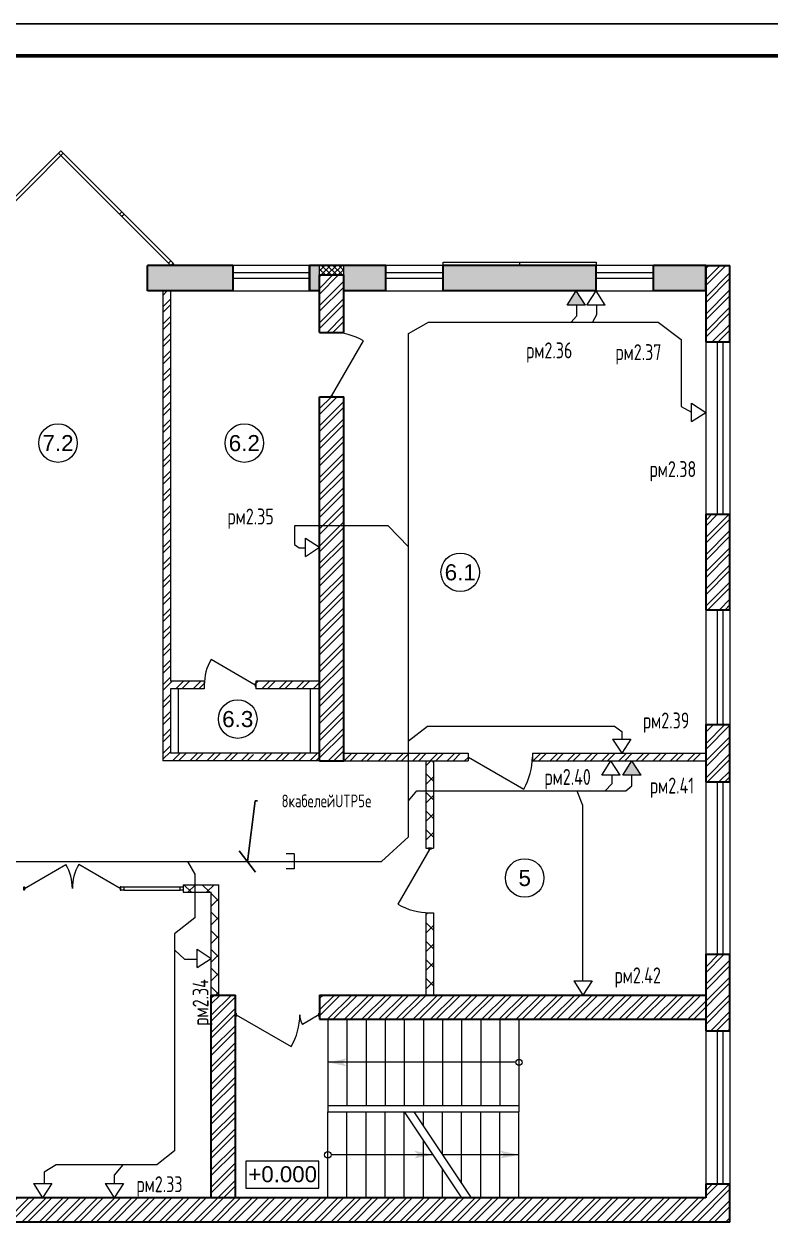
# Model space of a CAD drawing. Header units: millimetres. Extents: x 19315 to 19945, y -12070 to -11773.
# Drawn here: x 19600.6 to 19717.7, y -11961.3 to -11773.5 of the extents above; entities that cross this region are included whole.
import ezdxf
from ezdxf import colors
from ezdxf.entities.mleader import LeaderData, LeaderLine
from ezdxf.enums import TextEntityAlignment as Align
from ezdxf.math import Vec2, Vec3

# ---------------------------------------------------------------- set-up
doc = ezdxf.new("R2010")
doc.units = ezdxf.units.MM
doc.layers.add('0_FORMAT', color=7, linetype='Continuous')
for name, color, linetype, lineweight in [('OKNА', 153, 'Continuous', 0), ('Двери', 12, 'Continuous', 15), ('Лестн', 7, 'Continuous', 0), ('Наружные стены кирпич', 22, 'Continuous', 60), ('Отметки', 7, 'Continuous', 0), ('Перегородки', 249, 'Continuous', 18), ('Размеры', 255, 'Continuous', 9), ('Стеклянные перегородки', 153, 'Continuous', 0), ('Штих планы', 7, 'Continuous', 0), ('штрих кирпич', 30, 'Continuous', 0), ('Экспликация', 255, 'Continuous', 15)]:
    doc.layers.add(name, color=color, linetype=linetype, lineweight=lineweight)
doc.layers.add('Наружные стены', color=7, linetype='Continuous', lineweight=30, true_color=0x000000)
doc.layers.add('утепл', color=7, linetype='Continuous', lineweight=0, true_color=0xab9638)
doc.styles.add('1- arial', font='arial.ttf')
doc.styles.add('Arial-прямой', font='arial.ttf')
doc.styles.add('Romans_0.7', font='romans.shx', dxfattribs={"width": 0.7, "height": 300})
doc.styles.get("Standard").update_dxf_attribs({"font": 'txt.shx', "width": 0.7, "height": 2.5})

# ---------------------------------------------------------------- blocks, each defined once
blk = doc.blocks.new('*U9')
at = {"layer": '0_FORMAT'}
blk.add_line((0, 297), (630, 297), dxfattribs=at)
at = {"layer": '0_FORMAT', "lineweight": 60}
blk.add_line((20, 292), (625, 292), dxfattribs=at)
at = {"layer": '0_FORMAT', "style": 'Romans_0.7', "width": 0.7}
for tag, p in [('ДОЛЖНОСТЬ_1', (441.5, 32.5)), ('ФАМИЛИЯ_1', (460.5, 32.5)), ('ДОЛЖНОСТЬ_2', (441.5, 27.5)), ('ФАМИЛИЯ_2', (460.5, 27.5)), ('ДОЛЖНОСТЬ_3', (441.5, 22.5)), ('ФАМИЛИЯ_3', (460.5, 22.5)), ('ДОЛЖНОСТЬ_4', (441.5, 17.5)), ('ФАМИЛИЯ_4', (460.5, 17.5)), ('ДОЛЖНОСТЬ_5', (441.5, 12.5)), ('ФАМИЛИЯ_5', (460.5, 12.5)), ('ДОЛЖНОСТЬ_6', (441.5, 7.5)), ('ФАМИЛИЯ_6', (460.5, 7.5))]:
    blk.add_attdef(tag, text='', height=3, dxfattribs=at).set_placement(p, align=Align.MIDDLE_LEFT)
for tag, p in [('СТАДИЯ', (582.5, 25)), ('ЛИСТ', (597.5, 25)), ('ЛИСТОВ', (615, 25))]:
    blk.add_attdef(tag, text='', height=3, dxfattribs=at).set_placement(p, align=Align.MIDDLE_CENTER)
blk = doc.blocks.new('Экспл_Помещений')
at = {"layer": 'Экспликация'}
blk.add_circle((0, 0), 3, dxfattribs=at)
at = {"layer": 'Экспликация', "color": 0, "style": '1- arial', "flags": 12}
blk.add_attdef('№_ПОМЕЩЕНИЯ', text='', height=2.5, dxfattribs=at).set_placement((0, 0), align=Align.MIDDLE_CENTER)
blk = doc.blocks.new('A$C75693DE6')
at = {"color": 3, "lineweight": 13, "ltscale": 0.1}
for p, q in [((-1.44, 2.23), (0, 0)), ((-1.44, 2.23), (1.44, 2.23)), ((1.44, 2.23), (0, 0))]:
    blk.add_line(p, q, dxfattribs=at)
blk = doc.blocks.new('_Oblique')
at = {"color": 0, "linetype": 'ByBlock', "lineweight": -2}
blk.add_line((-0.5, -0.5), (0.5, 0.5), dxfattribs=at)

msp = doc.modelspace()

# ---------------------------------------------------------------- hatches: boundary and pattern name
at = {"lineweight": 13, "ltscale": 0.1}
h = msp.add_hatch(color=4, dxfattribs=at)
h.dxf.hatch_style = 1
h.set_gradient(color1=(255, 0, 0), color2=(255, 0, 0), tint=1)
h.paths.add_polyline_path([(19688.77, -11817.56), (19687.32, -11815.33), (19685.88, -11817.56)])
h = msp.add_hatch(color=4, dxfattribs=at)
h.dxf.hatch_style = 1
h.set_gradient(color1=(255, 0, 0), color2=(255, 0, 0), tint=1)
h.paths.add_polyline_path([(19697.5, -11891.26), (19696.06, -11889.03), (19694.62, -11891.26)])
at = {"layer": 'утепл'}
h = msp.add_hatch(dxfattribs=at)
h.set_pattern_fill('ANSI37', scale=0.2, style=0)
h.set_pattern_definition([(45, (21126.2035, -13160.87845), (-0.4490128, 0.4490128), []), (135, (21126.2035, -13160.87845), (-0.4490128, -0.4490128), [])])
h.paths.add_polyline_path([(19591.48, -11959.83), (19588.93, -11959.83), (19588.93, -11961.33), (19591.48, -11961.33)])
h.paths.add_polyline_path([(19588.93, -11959.83), (19586.38, -11959.83), (19586.38, -11961.33), (19588.93, -11961.33)])
h.paths.add_polyline_path([(19468.93, -11811.33), (19466.38, -11811.33), (19466.38, -11812.83), (19468.93, -11812.83)])
h.paths.add_polyline_path([(19471.48, -11811.33), (19468.93, -11811.33), (19468.93, -11812.83), (19471.48, -11812.83)])
h.paths.add_polyline_path([(19531.48, -11811.33), (19528.93, -11811.33), (19528.93, -11812.83), (19531.48, -11812.83)])
h.paths.add_polyline_path([(19528.93, -11811.33), (19526.38, -11811.33), (19526.38, -11812.83), (19528.93, -11812.83)])
h.paths.add_polyline_path([(19590.83, -11811.33), (19588.93, -11811.33), (19588.93, -11812.83), (19590.83, -11812.83)])
h.paths.add_polyline_path([(19588.93, -11811.33), (19587.03, -11811.33), (19587.03, -11812.83), (19588.93, -11812.83)])
h.paths.add_polyline_path([(19650.83, -11811.33), (19648.93, -11811.33), (19648.93, -11812.83), (19650.83, -11812.83)])
h.paths.add_polyline_path([(19648.93, -11811.33), (19647.03, -11811.33), (19647.03, -11812.83), (19648.93, -11812.83)])
at = {"layer": 'Штих планы'}
h = msp.add_hatch(dxfattribs=at)
h.set_pattern_fill('ANSI36', color=256, scale=0.5, style=0)
h.set_pattern_definition([(45, (19624.4339, -11813.8448), (0.841899, 3.086963), [3.96875, -0.79375, 0, -0.79375])])
h.paths.add_polyline_path([(19633.43, -11811.33), (19620.03, -11811.33), (19620.03, -11813.83), (19633.43, -11813.83)])
h.paths.add_polyline_path([(19633.43, -11813.83), (19620.03, -11813.83), (19620.03, -11815.33), (19633.43, -11815.33)])
h.paths.add_polyline_path([(19537.43, -11811.33), (19531.48, -11811.33), (19531.48, -11812.83), (19531.48, -11813.83), (19537.43, -11813.83)])
h.paths.add_polyline_path([(19537.43, -11813.83), (19531.48, -11813.83), (19531.48, -11815.33), (19537.43, -11815.33)])
h.paths.add_polyline_path([(19526.38, -11813.83), (19519.43, -11813.83), (19519.43, -11815.33), (19526.38, -11815.33)])
h.paths.add_polyline_path([(19526.38, -11812.83), (19526.38, -11811.33), (19519.43, -11811.33), (19519.43, -11813.83), (19526.38, -11813.83)])
h.paths.add_polyline_path([(19477.43, -11813.83), (19471.48, -11813.83), (19471.48, -11815.33), (19477.43, -11815.33)])
h.paths.add_polyline_path([(19477.43, -11811.33), (19471.48, -11811.33), (19471.48, -11812.83), (19471.48, -11813.83), (19477.43, -11813.83)])
h.paths.add_polyline_path([(19466.38, -11811.33), (19459.43, -11811.33), (19459.43, -11813.83), (19466.38, -11813.83), (19466.38, -11812.83)])
h.paths.add_polyline_path([(19466.38, -11813.83), (19459.43, -11813.83), (19459.43, -11815.33), (19466.38, -11815.33)])
h.paths.add_polyline_path([(19690.43, -11811.33), (19666.43, -11811.33), (19666.43, -11813.83), (19690.43, -11813.83)])
h.paths.add_polyline_path([(19690.43, -11813.83), (19666.43, -11813.83), (19666.43, -11815.33), (19690.43, -11815.33)])
h.paths.add_polyline_path([(19707.63, -11811.33), (19699.43, -11811.33), (19699.43, -11813.83), (19707.63, -11813.83)])
h.paths.add_polyline_path([(19707.63, -11813.83), (19699.43, -11813.83), (19699.43, -11815.33), (19707.63, -11815.33)])
h.paths.add_polyline_path([(19417.43, -11811.33), (19410.23, -11811.33), (19410.23, -11813.83), (19417.43, -11813.83)])
h.paths.add_polyline_path([(19417.43, -11813.83), (19410.23, -11813.83), (19410.23, -11815.33), (19417.43, -11815.33)])
h.paths.add_polyline_path([(19553.93, -11811.33), (19546.43, -11811.33), (19546.43, -11813.83), (19553.93, -11813.83)])
h.paths.add_polyline_path([(19553.93, -11813.83), (19546.43, -11813.83), (19546.43, -11815.33), (19553.93, -11815.33)])
h.paths.add_polyline_path([(19570.43, -11813.83), (19562.93, -11813.83), (19562.93, -11815.33), (19570.43, -11815.33)])
h.paths.add_polyline_path([(19570.43, -11811.33), (19562.93, -11811.33), (19562.93, -11813.83), (19570.43, -11813.83)])
h.paths.add_polyline_path([(19587.03, -11811.33), (19579.43, -11811.33), (19579.43, -11813.83), (19587.03, -11813.83), (19587.03, -11812.83)])
h.paths.add_polyline_path([(19587.03, -11813.83), (19579.43, -11813.83), (19579.43, -11815.33), (19587.03, -11815.33)])
h.paths.add_polyline_path([(19592.83, -11813.83), (19590.83, -11813.83), (19590.83, -11815.33), (19592.83, -11815.33)])
h.paths.add_polyline_path([(19592.83, -11811.33), (19590.83, -11811.33), (19590.83, -11812.83), (19590.83, -11813.83), (19592.83, -11813.83)])
h.paths.add_polyline_path([(19647.03, -11813.83), (19645.43, -11813.83), (19645.43, -11815.33), (19647.03, -11815.33)])
h.paths.add_polyline_path([(19647.03, -11811.33), (19645.43, -11811.33), (19645.43, -11813.83), (19647.03, -11813.83), (19647.03, -11812.83)])
h.paths.add_polyline_path([(19657.43, -11811.33), (19650.83, -11811.33), (19650.83, -11812.83), (19650.83, -11813.83), (19657.43, -11813.83)])
h.paths.add_polyline_path([(19657.43, -11813.83), (19650.83, -11813.83), (19650.83, -11815.33), (19657.43, -11815.33)])
h = msp.add_hatch(dxfattribs=at)
h.set_pattern_fill('ANSI37', color=256, scale=0.65, style=0)
h.set_pattern_definition([(45, (19469.0377, -11839.3211), (-1.459292, 1.459292), []), (135, (19469.0377, -11839.3211), (-1.459292, -1.459292), [])])
h.paths.add_polyline_path([(19469.53, -11821.83), (19468.93, -11821.83), (19468.93, -11864.98), (19469.53, -11864.98)])
h.paths.add_polyline_path([(19468.93, -11821.83), (19468.33, -11821.83), (19468.33, -11864.98), (19468.93, -11864.98)])
h.paths.add_polyline_path([(19529.53, -11821.83), (19528.93, -11821.83), (19528.93, -11864.98), (19529.53, -11864.98)])
h.paths.add_polyline_path([(19528.93, -11821.83), (19528.33, -11821.83), (19528.33, -11864.98), (19528.93, -11864.98)])
h.paths.add_polyline_path([(19549.93, -11887.83), (19529.53, -11887.83), (19529.53, -11872.68), (19528.93, -11872.68), (19528.93, -11889.03), (19549.93, -11889.03)])
h.paths.add_polyline_path([(19528.93, -11872.68), (19528.33, -11872.68), (19528.33, -11887.83), (19500.03, -11887.83), (19500.03, -11889.03), (19528.93, -11889.03)])
h.paths.add_polyline_path([(19489.93, -11887.83), (19469.53, -11887.83), (19469.53, -11872.68), (19468.93, -11872.68), (19468.93, -11889.03), (19489.93, -11889.03)])
h.paths.add_polyline_path([(19468.93, -11872.68), (19468.33, -11872.68), (19468.33, -11887.83), (19464.53, -11887.83), (19464.53, -11889.03), (19468.93, -11889.03)])
h.paths.add_polyline_path([(19448.93, -11912.83), (19447.73, -11912.83), (19447.73, -11925.73), (19448.93, -11925.73)])
h.paths.add_polyline_path([(19448.93, -11889.03), (19454.43, -11889.03), (19454.43, -11887.83), (19410.23, -11887.83), (19410.23, -11889.03), (19447.73, -11889.03), (19447.73, -11902.73), (19448.93, -11902.73)])
h.paths.add_polyline_path([(19587.03, -11887.83), (19560.03, -11887.83), (19560.03, -11889.03), (19560.65, -11889.03), (19587.03, -11889.03)])
h.paths.add_polyline_path([(19581.53, -11908.43), (19558.33, -11908.43), (19558.33, -11920.63), (19559.53, -11920.63), (19559.53, -11909.63), (19581.53, -11909.63)])
h.paths.add_polyline_path([(19631.23, -11908.43), (19625.63, -11908.43), (19625.63, -11909.63), (19630.03, -11909.63), (19630.03, -11925.73), (19631.23, -11925.73)])
h.paths.add_polyline_path([(19664.93, -11889.03), (19663.73, -11889.03), (19663.73, -11902.73), (19664.93, -11902.73)])
h.paths.add_polyline_path([(19664.93, -11912.83), (19663.73, -11912.83), (19663.73, -11925.73), (19664.93, -11925.73)])
at = {"layer": 'штрих кирпич'}
h = msp.add_hatch(dxfattribs=at)
h.set_pattern_fill('ANSI32', color=256, scale=0.2, style=0)
h.set_pattern_definition([(45, (10410.9705, -8989.6035), (-1.3470384, 1.3470384), []), (45, (10411.8685, -8989.6035), (-1.3470384, 1.3470384), [])])
h.paths.add_polyline_path([(19711.43, -11883.33), (19708.93, -11883.33), (19708.93, -11892.33), (19711.43, -11892.33)])
h.paths.add_polyline_path([(19708.93, -11883.33), (19707.63, -11883.33), (19707.63, -11892.33), (19708.93, -11892.33)])
h.paths.add_polyline_path([(19711.43, -11850.33), (19708.93, -11850.33), (19708.93, -11865.33), (19711.43, -11865.33)])
h.paths.add_polyline_path([(19708.93, -11850.33), (19707.63, -11850.33), (19707.63, -11865.33), (19708.93, -11865.33)])
h.paths.add_polyline_path([(19708.93, -11813.83), (19707.63, -11813.83), (19707.63, -11823.33), (19708.93, -11823.33)])
h.paths.add_polyline_path([(19711.43, -11813.83), (19708.93, -11813.83), (19708.93, -11823.33), (19711.43, -11823.33)])
h.paths.add_polyline_path([(19711.43, -11811.33), (19708.93, -11811.33), (19708.93, -11813.83), (19711.43, -11813.83)])
h.paths.add_polyline_path([(19708.93, -11811.33), (19707.63, -11811.33), (19707.63, -11813.83), (19708.93, -11813.83)])
h.paths.add_polyline_path([(19708.93, -11928.83), (19707.63, -11928.83), (19707.63, -11931.33), (19708.93, -11931.33)])
h.paths.add_polyline_path([(19711.43, -11928.83), (19708.93, -11928.83), (19708.93, -11931.33), (19711.43, -11931.33)])
h.paths.add_polyline_path([(19711.43, -11919.33), (19708.93, -11919.33), (19708.93, -11928.83), (19711.43, -11928.83)])
h.paths.add_polyline_path([(19708.93, -11919.33), (19707.63, -11919.33), (19707.63, -11928.83), (19708.93, -11928.83)])
h.paths.add_polyline_path([(19408.93, -11850.33), (19406.43, -11850.33), (19406.43, -11865.33), (19408.93, -11865.33)])
h.paths.add_polyline_path([(19410.23, -11919.33), (19408.93, -11919.33), (19408.93, -11928.83), (19410.23, -11928.83)])
h.paths.add_polyline_path([(19408.93, -11919.33), (19406.43, -11919.33), (19406.43, -11928.83), (19408.93, -11928.83)])
h.paths.add_polyline_path([(19410.23, -11883.33), (19408.93, -11883.33), (19408.93, -11901.33), (19410.23, -11901.33)])
h.paths.add_polyline_path([(19408.93, -11883.33), (19406.43, -11883.33), (19406.43, -11901.33), (19408.93, -11901.33)])
h.paths.add_polyline_path([(19410.23, -11850.33), (19408.93, -11850.33), (19408.93, -11865.33), (19410.23, -11865.33)])
h.paths.add_polyline_path([(19588.93, -11950.83), (19586.38, -11950.83), (19586.38, -11958.83), (19588.93, -11958.83)])
h.paths.add_polyline_path([(19591.48, -11950.83), (19588.93, -11950.83), (19588.93, -11958.83), (19591.48, -11958.83)])
h.paths.add_polyline_path([(19591.48, -11958.83), (19588.93, -11958.83), (19588.93, -11959.83), (19591.48, -11959.83)])
h.paths.add_polyline_path([(19588.93, -11958.83), (19586.38, -11958.83), (19586.38, -11959.83), (19588.93, -11959.83)])
h.paths.add_polyline_path([(19586.38, -11958.83), (19528.93, -11958.83), (19528.93, -11961.33), (19586.38, -11961.33), (19586.38, -11959.83)])
h.paths.add_polyline_path([(19586.38, -11957.53), (19528.93, -11957.53), (19528.93, -11958.83), (19586.38, -11958.83)])
h.paths.add_polyline_path([(19631.93, -11958.83), (19591.48, -11958.83), (19591.48, -11959.83), (19591.48, -11961.33), (19631.93, -11961.33)])
h.paths.add_polyline_path([(19631.93, -11957.53), (19591.48, -11957.53), (19591.48, -11958.83), (19631.93, -11958.83)])
h.paths.add_polyline_path([(19528.93, -11812.83), (19526.38, -11812.83), (19526.38, -11813.83), (19528.93, -11813.83)])
h.paths.add_polyline_path([(19531.48, -11812.83), (19528.93, -11812.83), (19528.93, -11813.83), (19531.48, -11813.83)])
h.paths.add_polyline_path([(19531.48, -11813.83), (19528.93, -11813.83), (19528.93, -11821.83), (19531.48, -11821.83)])
h.paths.add_polyline_path([(19528.93, -11813.83), (19526.38, -11813.83), (19526.38, -11821.83), (19528.93, -11821.83)])
h.paths.add_polyline_path([(19468.93, -11812.83), (19466.38, -11812.83), (19466.38, -11813.83), (19468.93, -11813.83)])
h.paths.add_polyline_path([(19471.48, -11812.83), (19468.93, -11812.83), (19468.93, -11813.83), (19471.48, -11813.83)])
h.paths.add_polyline_path([(19471.48, -11813.83), (19468.93, -11813.83), (19468.93, -11821.83), (19471.48, -11821.83)])
h.paths.add_polyline_path([(19468.93, -11813.83), (19466.38, -11813.83), (19466.38, -11821.83), (19468.93, -11821.83)])
h.paths.add_polyline_path([(19471.48, -11864.98), (19468.93, -11864.98), (19468.93, -11868.83), (19471.48, -11868.83)])
h.paths.add_polyline_path([(19468.93, -11864.98), (19466.38, -11864.98), (19466.38, -11868.83), (19468.93, -11868.83)])
h.paths.add_polyline_path([(19468.93, -11868.83), (19466.38, -11868.83), (19466.38, -11872.68), (19468.93, -11872.68)])
h.paths.add_polyline_path([(19471.48, -11868.83), (19468.93, -11868.83), (19468.93, -11872.68), (19471.48, -11872.68)])
h.paths.add_polyline_path([(19528.93, -11864.98), (19526.38, -11864.98), (19526.38, -11868.83), (19528.93, -11868.83)])
h.paths.add_polyline_path([(19531.48, -11864.98), (19528.93, -11864.98), (19528.93, -11868.83), (19531.48, -11868.83)])
h.paths.add_polyline_path([(19531.48, -11868.83), (19528.93, -11868.83), (19528.93, -11872.68), (19531.48, -11872.68)])
h.paths.add_polyline_path([(19528.93, -11868.83), (19526.38, -11868.83), (19526.38, -11872.68), (19528.93, -11872.68)])
h.paths.add_polyline_path([(19408.93, -11928.83), (19406.43, -11928.83), (19406.43, -11931.33), (19408.93, -11931.33)])
h.paths.add_polyline_path([(19410.23, -11928.83), (19408.93, -11928.83), (19408.93, -11931.33), (19410.23, -11931.33)])
h.paths.add_polyline_path([(19408.93, -11955.33), (19406.43, -11955.33), (19406.43, -11958.83), (19408.93, -11958.83)])
h.paths.add_polyline_path([(19410.23, -11955.33), (19408.93, -11955.33), (19408.93, -11958.83), (19468.93, -11958.83), (19468.93, -11957.53), (19410.23, -11957.53)])
h.paths.add_polyline_path([(19468.93, -11958.83), (19408.93, -11958.83), (19408.93, -11961.33), (19468.93, -11961.33)])
h.paths.add_polyline_path([(19708.93, -11955.33), (19707.63, -11955.33), (19707.63, -11957.53), (19648.93, -11957.53), (19648.93, -11958.83), (19708.93, -11958.83)])
h.paths.add_polyline_path([(19711.43, -11955.33), (19708.93, -11955.33), (19708.93, -11958.83), (19711.43, -11958.83)])
h.paths.add_polyline_path([(19711.43, -11958.83), (19708.93, -11958.83), (19708.93, -11961.33), (19711.43, -11961.33)])
h.paths.add_polyline_path([(19648.93, -11812.83), (19647.03, -11812.83), (19647.03, -11813.83), (19648.93, -11813.83)])
h.paths.add_polyline_path([(19650.83, -11812.83), (19648.93, -11812.83), (19648.93, -11813.83), (19650.83, -11813.83)])
h.paths.add_polyline_path([(19650.83, -11813.83), (19648.93, -11813.83), (19648.93, -11821.83), (19649.18, -11821.83), (19650.83, -11821.83)])
h.paths.add_polyline_path([(19648.93, -11813.83), (19647.03, -11813.83), (19647.03, -11821.83), (19648.93, -11821.83)])
h.paths.add_polyline_path([(19650.83, -11831.93), (19648.93, -11831.93), (19648.93, -11868.83), (19650.83, -11868.83)])
h.paths.add_polyline_path([(19648.93, -11831.93), (19647.03, -11831.93), (19647.03, -11868.83), (19648.93, -11868.83)])
h.paths.add_polyline_path([(19650.83, -11868.83), (19648.93, -11868.83), (19648.93, -11889.03), (19650.83, -11889.03)])
h.paths.add_polyline_path([(19648.93, -11868.83), (19647.03, -11868.83), (19647.03, -11889.03), (19648.93, -11889.03)])
h.paths.add_polyline_path([(19707.63, -11925.73), (19648.93, -11925.73), (19648.93, -11928.83), (19707.63, -11928.83)])
h.paths.add_polyline_path([(19707.63, -11928.83), (19648.93, -11928.83), (19648.93, -11929.53), (19707.63, -11929.53)])
h.paths.add_polyline_path([(19648.93, -11925.73), (19647.03, -11925.73), (19647.03, -11928.83), (19648.93, -11928.83)])
h.paths.add_polyline_path([(19648.93, -11928.83), (19647.03, -11928.83), (19647.03, -11929.08), (19647.03, -11929.53), (19648.93, -11929.53)])
h.paths.add_polyline_path([(19648.93, -11957.53), (19631.93, -11957.53), (19631.93, -11958.83), (19648.93, -11958.83)])
h.paths.add_polyline_path([(19648.93, -11958.83), (19631.93, -11958.83), (19631.93, -11961.33), (19648.93, -11961.33)])
h.paths.add_polyline_path([(19708.93, -11958.83), (19648.93, -11958.83), (19648.93, -11961.33), (19708.93, -11961.33)])
h.paths.add_polyline_path([(19453.83, -11925.73), (19410.23, -11925.73), (19410.23, -11928.83), (19453.83, -11928.83), (19453.83, -11928.58)])
h.paths.add_polyline_path([(19453.83, -11928.83), (19410.23, -11928.83), (19410.23, -11929.53), (19453.83, -11929.53)])
h.paths.add_polyline_path([(19408.93, -11958.83), (19406.43, -11958.83), (19406.43, -11961.33), (19408.93, -11961.33)])
h.paths.add_polyline_path([(19468.93, -11928.83), (19467.03, -11928.83), (19467.03, -11957.53), (19468.93, -11957.53)])
h.paths.add_polyline_path([(19470.83, -11928.83), (19468.93, -11928.83), (19468.93, -11957.53), (19470.83, -11957.53)])
h.paths.add_polyline_path([(19470.83, -11925.73), (19468.93, -11925.73), (19468.93, -11928.83), (19470.83, -11928.83)])
h.paths.add_polyline_path([(19468.93, -11925.73), (19467.03, -11925.73), (19467.03, -11928.83), (19468.93, -11928.83)])
h.paths.add_polyline_path([(19528.93, -11958.83), (19468.93, -11958.83), (19468.93, -11961.33), (19528.93, -11961.33)])
h.paths.add_polyline_path([(19528.93, -11957.53), (19468.93, -11957.53), (19468.93, -11958.83), (19528.93, -11958.83)])
h.paths.add_polyline_path([(19530.83, -11928.83), (19528.93, -11928.83), (19528.93, -11957.53), (19530.83, -11957.53)])
h.paths.add_polyline_path([(19528.93, -11928.83), (19527.03, -11928.83), (19527.03, -11957.53), (19528.93, -11957.53)])
h.paths.add_polyline_path([(19528.93, -11925.73), (19527.03, -11925.73), (19527.03, -11928.83), (19528.93, -11928.83)])
h.paths.add_polyline_path([(19530.83, -11925.73), (19528.93, -11925.73), (19528.93, -11928.83), (19530.83, -11928.83)])
h.paths.add_polyline_path([(19633.83, -11929.08), (19633.83, -11928.83), (19631.93, -11928.83), (19631.93, -11957.53), (19633.83, -11957.53)])
h.paths.add_polyline_path([(19631.93, -11928.83), (19630.03, -11928.83), (19630.03, -11957.53), (19631.93, -11957.53)])
h.paths.add_polyline_path([(19631.93, -11925.73), (19630.03, -11925.73), (19630.03, -11928.83), (19631.93, -11928.83)])
h.paths.add_polyline_path([(19633.83, -11925.73), (19631.93, -11925.73), (19631.93, -11928.83), (19633.83, -11928.83), (19633.83, -11928.58)])
h.paths.add_polyline_path([(19588.93, -11868.83), (19587.03, -11868.83), (19587.03, -11889.03), (19588.93, -11889.03)])
h.paths.add_polyline_path([(19590.83, -11868.83), (19588.93, -11868.83), (19588.93, -11889.03), (19590.83, -11889.03)])
h.paths.add_polyline_path([(19588.93, -11813.83), (19587.03, -11813.83), (19587.03, -11868.83), (19588.93, -11868.83)])
h.paths.add_polyline_path([(19590.83, -11813.83), (19588.93, -11813.83), (19588.93, -11868.83), (19590.83, -11868.83)])
h.paths.add_polyline_path([(19588.93, -11812.83), (19587.03, -11812.83), (19587.03, -11813.83), (19588.93, -11813.83)])
h.paths.add_polyline_path([(19590.83, -11812.83), (19588.93, -11812.83), (19588.93, -11813.83), (19590.83, -11813.83)])
h.paths.add_polyline_path([(19410.23, -11832.33), (19406.43, -11832.33), (19406.43, -11811.33), (19410.23, -11811.33)])
h = msp.add_hatch(dxfattribs=at)
h.set_pattern_fill('ANSI32', color=256, scale=0.2, style=0)
h.set_pattern_definition([(45, (19625.0902, -11877.1349), (-1.347038, 1.347038), []), (45, (19625.9882, -11877.1349), (-1.347038, 1.347038), [])])
h.paths.add_polyline_path([(19628.93, -11876.53), (19623.63, -11876.53), (19623.63, -11868.83), (19622.43, -11868.83), (19622.43, -11889.03), (19637.25, -11889.03), (19637.25, -11888.43), (19636.47, -11887.83), (19623.63, -11887.83), (19623.63, -11877.73), (19628.93, -11877.73)])
h.paths.add_polyline_path([(19623.63, -11815.33), (19622.43, -11815.33), (19622.43, -11868.83), (19623.63, -11868.83)])
h.paths.add_polyline_path([(19647.03, -11887.83), (19637.25, -11887.83), (19637.25, -11889.03), (19647.03, -11889.03)])
h.paths.add_polyline_path([(19528.93, -11920.63), (19512.13, -11920.63), (19512.13, -11921.83), (19528.93, -11921.83)])
h.paths.add_polyline_path([(19545.73, -11920.63), (19528.93, -11920.63), (19528.93, -11921.83), (19529.63, -11921.83), (19529.63, -11925.73), (19530.83, -11925.73), (19530.83, -11921.83), (19545.73, -11921.83)])
h.paths.add_polyline_path([(19485.73, -11920.63), (19469.63, -11920.63), (19469.63, -11925.73), (19470.83, -11925.73), (19470.83, -11921.83), (19485.73, -11921.83)])
h.paths.add_polyline_path([(19487.03, -11934.93), (19485.83, -11934.93), (19470.83, -11934.93), (19470.83, -11936.13), (19487.03, -11936.13)])
h.paths.add_polyline_path([(19487.03, -11946.23), (19470.83, -11946.23), (19470.83, -11947.43), (19485.83, -11947.43), (19485.83, -11948.63), (19487.03, -11948.63)])
h.paths.add_polyline_path([(19487.03, -11956.73), (19485.83, -11956.73), (19485.83, -11957.53), (19487.03, -11957.53)])
h.paths.add_polyline_path([(19512.03, -11956.73), (19510.83, -11956.73), (19510.83, -11957.53), (19512.03, -11957.53)])
h.paths.add_polyline_path([(19527.03, -11946.23), (19512.03, -11946.23), (19512.03, -11945.03), (19510.83, -11945.03), (19510.83, -11948.63), (19512.03, -11948.63), (19512.03, -11947.43), (19527.03, -11947.43)])
h.paths.add_polyline_path([(19512.03, -11936.13), (19527.03, -11936.13), (19527.03, -11934.93), (19510.83, -11934.93), (19510.83, -11936.93), (19512.03, -11936.93)])
h.paths.add_polyline_path([(19502.03, -11920.63), (19495.83, -11920.63), (19495.83, -11921.83), (19498.33, -11921.83), (19498.33, -11928.83), (19499.53, -11928.83), (19499.53, -11921.83), (19502.03, -11921.83)])
h.paths.add_polyline_path([(19499.53, -11928.83), (19498.33, -11928.83), (19498.33, -11957.53), (19499.53, -11957.53)])
h.paths.add_polyline_path([(19559.53, -11920.63), (19555.83, -11920.63), (19555.83, -11921.83), (19558.33, -11921.83), (19558.33, -11928.83), (19559.53, -11928.83)])
h.paths.add_polyline_path([(19559.53, -11928.83), (19558.33, -11928.83), (19558.33, -11957.53), (19559.53, -11957.53)])
h.paths.add_polyline_path([(19670.33, -11887.83), (19650.83, -11887.83), (19650.83, -11889.03), (19670.33, -11889.03)])
h.paths.add_polyline_path([(19707.63, -11887.83), (19680.43, -11887.83), (19680.43, -11889.03), (19707.63, -11889.03)])
h.paths.add_polyline_path([(19647.03, -11876.53), (19637.03, -11876.53), (19637.03, -11877.73), (19647.03, -11877.73)])

# ---------------------------------------------------------------- linework, layer by layer
at = {"color": 3, "lineweight": 13, "ltscale": 0.1}
for p, q in [((19685.88, -11817.56), (19687.32, -11815.33)), ((19688.77, -11817.56), (19687.32, -11815.33)), ((19688.77, -11817.56), (19685.88, -11817.56)), ((19694.62, -11891.26), (19696.06, -11889.03)), ((19697.5, -11891.26), (19696.06, -11889.03)), ((19697.5, -11891.26), (19694.62, -11891.26))]:
    msp.add_line(p, q, dxfattribs=at)
at = {"color": 4, "lineweight": 13, "ltscale": 0.1}
for p, q in [((19687.36, -11817.56), (19687.36, -11819.29)), ((19690.48, -11817.56), (19690.48, -11819.1)), ((19687.36, -11819.29), (19686.52, -11820.22)), ((19690.48, -11819.1), (19689.87, -11820.22)), ((19661.01, -11822.03), (19664.12, -11820.22)), ((19664.12, -11820.22), (19689.87, -11820.22)), ((19689.87, -11820.22), (19700.19, -11820.22)), ((19700.19, -11820.22), (19703.78, -11822.94)), ((19661.01, -11883.59), (19661.01, -11822.03)), ((19703.78, -11822.94), (19703.78, -11833.45)), ((19703.78, -11833.45), (19705.41, -11834.33)), ((19657.78, -11852.14), (19643.11, -11852.14)), ((19643.11, -11852.14), (19643.11, -11855.07)), ((19661.01, -11855.45), (19657.78, -11852.14)), ((19643.11, -11855.07), (19643.82, -11855.6)), ((19643.82, -11855.6), (19644.81, -11855.6)), ((19661.01, -11885.86), (19663.96, -11883.58)), ((19661.01, -11900.92), (19661.01, -11883.59)), ((19663.96, -11883.58), (19693.31, -11883.58)), ((19693.31, -11883.58), (19694.47, -11884.39)), ((19694.47, -11884.39), (19694.47, -11885.6)), ((19692.88, -11891.26), (19692.88, -11892.6)), ((19696.04, -11892.93), (19696.04, -11891.26)), ((19692.88, -11892.6), (19691.86, -11893.72)), ((19695.08, -11893.72), (19696.04, -11892.93)), ((19661.01, -11895.3), (19662.32, -11893.72)), ((19662.32, -11893.72), (19695.08, -11893.72)), ((19687.39, -11893.72), (19688.32, -11895.98)), ((19688.32, -11895.98), (19688.32, -11923.5)), ((19656.77, -11904.78), (19661.01, -11900.92)), ((19558.94, -11904.78), (19656.77, -11904.78)), ((19626.33, -11904.78), (19627.44, -11906.79)), ((19627.44, -11906.79), (19627.44, -11913.61)), ((19627.44, -11913.61), (19624.27, -11916.15)), ((19624.27, -11916.15), (19624.27, -11950.19)), ((19625.91, -11920.15), (19624.27, -11918.67)), ((19627.81, -11920.15), (19625.91, -11920.15)), ((19624.27, -11950.19), (19621.5, -11952.35)), ((19605.71, -11952.35), (19603.79, -11953.49)), ((19603.79, -11953.49), (19603.79, -11955.3)), ((19621.5, -11952.35), (19605.71, -11952.35)), ((19614.84, -11954), (19616.19, -11952.35)), ((19614.84, -11955.3), (19614.84, -11954))]:
    msp.add_line(p, q, dxfattribs=at)
at = {"lineweight": 13, "ltscale": 0.1}
for p, q in [((19643.05, -11903.6), (19641.77, -11903.6)), ((19643.05, -11903.6), (19643.05, -11905.97)), ((19643.05, -11905.97), (19641.77, -11905.97))]:
    msp.add_line(p, q, dxfattribs=at)
at = {"layer": 'OKNА'}
for p, q in [((19615.63, -11803.27), (19615.98, -11802.92)), ((19615.98, -11803.63), (19616.34, -11803.27)), ((19633.43, -11812.43), (19645.43, -11812.43)), ((19657.43, -11812.43), (19666.43, -11812.43)), ((19666.43, -11811.33), (19666.43, -11810.83)), ((19666.43, -11810.83), (19690.43, -11810.83)), ((19678.43, -11810.83), (19678.43, -11811.33)), ((19690.43, -11810.83), (19690.43, -11811.33)), ((19690.43, -11812.43), (19699.43, -11812.43)), ((19633.43, -11813.33), (19645.43, -11813.33)), ((19657.43, -11813.33), (19666.43, -11813.33)), ((19690.43, -11813.33), (19699.43, -11813.33)), ((19709.43, -11823.33), (19709.43, -11850.33)), ((19710.33, -11823.33), (19710.33, -11850.33)), ((19709.43, -11865.33), (19709.43, -11883.33)), ((19710.33, -11865.33), (19710.33, -11883.33)), ((19709.43, -11892.33), (19709.43, -11919.33)), ((19710.33, -11892.33), (19710.33, -11919.33)), ((19709.43, -11931.33), (19709.43, -11955.33)), ((19710.33, -11931.33), (19710.33, -11955.33))]:
    msp.add_line(p, q, dxfattribs=at)
at = {"layer": 'Двери'}
for p, q in [((19648.93, -11831.83), (19653.93, -11823.17)), ((19636.93, -11877.13), (19630.01, -11873.13)), ((19670.43, -11888.43), (19679.09, -11893.43)), ((19664.33, -11902.83), (19659.33, -11911.49)), ((19600.73, -11909.03), (19607.23, -11905.28)), ((19615.73, -11909.03), (19609.24, -11905.28)), ((19633.93, -11928.83), (19642.59, -11933.83)), ((19646.93, -11928.83), (19644.34, -11930.33))]:
    msp.add_line(p, q, dxfattribs=at)
for points in [[(19648.68, -11831.83), (19649.18, -11831.83), (19649.18, -11831.93), (19648.68, -11831.93)], [(19636.93, -11876.88), (19636.93, -11877.38), (19637.03, -11877.38), (19637.03, -11876.88)], [(19670.43, -11888.68), (19670.43, -11888.18), (19670.33, -11888.18), (19670.33, -11888.68)], [(19664.08, -11902.83), (19664.58, -11902.83), (19664.58, -11902.73), (19664.08, -11902.73)], [(19600.73, -11908.78), (19600.73, -11909.28), (19600.63, -11909.28), (19600.63, -11908.78)], [(19615.73, -11908.78), (19615.73, -11909.28), (19615.83, -11909.28), (19615.83, -11908.78)], [(19633.83, -11929.08), (19633.83, -11928.58), (19633.93, -11928.58), (19633.93, -11929.08)], [(19646.93, -11929.08), (19646.93, -11928.58), (19647.03, -11928.58), (19647.03, -11929.08)]]:
    msp.add_lwpolyline(points, close=True, dxfattribs=at)
at = {"layer": 'Двери', "ltscale": 0.5}
for centre, radius, start, end in [((19648.93, -11831.83), 10, 60, 90), ((19636.93, -11877.13), 8, 150, 180), ((19670.43, -11888.43), 10, 330, 360), ((19664.33, -11902.83), 10, 240, 270), ((19633.93, -11928.83), 10, 330, 0), ((19646.93, -11928.83), 3, 180, 210)]:
    msp.add_arc(centre, radius, start, end, dxfattribs=at)
at = {"layer": 'Двери'}
for centre, start, end in [((19600.73, -11909.03), 0, 30), ((19615.73, -11909.03), 150, 180)]:
    msp.add_arc(centre, 7.5, start, end, dxfattribs=at)
at = {"layer": 'Лестн', "ltscale": 10}
for p, q in [((19648.33, -11929.53), (19648.33, -11943.03)), ((19651.33, -11929.53), (19651.33, -11943.03)), ((19654.33, -11929.53), (19654.33, -11943.03)), ((19657.33, -11929.53), (19657.33, -11943.03)), ((19660.33, -11929.53), (19660.33, -11943.03)), ((19663.33, -11929.53), (19663.33, -11943.03)), ((19666.33, -11929.53), (19666.33, -11943.03)), ((19669.33, -11929.53), (19669.33, -11943.03)), ((19672.33, -11929.53), (19672.33, -11943.03)), ((19675.33, -11929.53), (19675.33, -11943.03)), ((19678.33, -11929.53), (19678.33, -11943.03)), ((19648.33, -11943.03), (19648.33, -11944.03)), ((19648.33, -11943.03), (19678.33, -11943.03)), ((19648.33, -11944.03), (19678.33, -11944.03)), ((19648.33, -11957.53), (19648.33, -11944.03)), ((19651.33, -11957.53), (19651.33, -11944.03)), ((19654.33, -11957.53), (19654.33, -11944.03)), ((19657.33, -11957.53), (19657.33, -11944.03)), ((19660.33, -11957.53), (19660.33, -11944.03)), ((19663.33, -11946.28), (19663.33, -11944.03)), ((19666.33, -11950.78), (19666.33, -11944.03)), ((19669.33, -11955.28), (19669.33, -11944.03)), ((19672.33, -11957.53), (19672.33, -11944.03)), ((19675.33, -11957.53), (19675.33, -11944.03)), ((19678.33, -11943.03), (19678.33, -11944.03)), ((19678.33, -11957.53), (19678.33, -11944.03)), ((19663.33, -11957.53), (19663.33, -11948.53)), ((19666.33, -11957.53), (19666.33, -11953.03))]:
    msp.add_line(p, q, dxfattribs=at)
at = {"layer": 'Лестн'}
for p, q in [((19677.83, -11936.28), (19648.33, -11936.28)), ((19660.33, -11944.03), (19669.33, -11957.53)), ((19661.83, -11944.03), (19670.83, -11957.53)), ((19664.83, -11950.78), (19648.83, -11950.78)), ((19678.33, -11950.78), (19666.33, -11950.78))]:
    msp.add_line(p, q, dxfattribs=at)
for centre in [(19678.33, -11936.28), (19648.33, -11950.78)]:
    msp.add_circle(centre, 0.5, dxfattribs=at)
at = {"layer": 'Лестн', "lineweight": 0}
for points in [[(19648.33, -11936.28), (19651.28, -11935.7), (19650.64, -11936.3)], [(19648.33, -11936.28), (19651.27, -11936.91), (19650.64, -11936.3)], [(19664.83, -11950.78), (19661.89, -11951.36), (19662.53, -11950.76)], [(19664.83, -11950.78), (19661.9, -11950.15), (19662.53, -11950.76)], [(19678.33, -11950.78), (19675.39, -11951.36), (19676.03, -11950.76)], [(19678.33, -11950.78), (19675.4, -11950.15), (19676.03, -11950.76)]]:
    msp.add_solid(points, dxfattribs=at)
at = {"layer": 'Наружные стены'}
for p, q in [((19633.43, -11811.33), (19620.03, -11811.33)), ((19620.03, -11815.33), (19620.03, -11811.33)), ((19633.43, -11811.33), (19633.43, -11815.33)), ((19657.43, -11811.33), (19645.43, -11811.33)), ((19645.43, -11815.33), (19645.43, -11811.33)), ((19645.43, -11811.33), (19645.43, -11815.33)), ((19657.43, -11815.33), (19657.43, -11811.33)), ((19690.43, -11811.33), (19666.43, -11811.33)), ((19666.43, -11815.33), (19666.43, -11811.33)), ((19690.43, -11815.33), (19690.43, -11811.33)), ((19707.63, -11811.33), (19699.43, -11811.33)), ((19699.43, -11815.33), (19699.43, -11811.33)), ((19707.63, -11815.33), (19707.63, -11811.33)), ((19707.63, -11815.33), (19707.63, -11811.33)), ((19633.43, -11815.33), (19620.03, -11815.33)), ((19647.03, -11815.33), (19645.43, -11815.33)), ((19657.43, -11815.33), (19650.83, -11815.33)), ((19690.43, -11815.33), (19666.43, -11815.33)), ((19707.63, -11815.33), (19699.43, -11815.33))]:
    msp.add_line(p, q, dxfattribs=at)
at = {"layer": 'Наружные стены', "lineweight": 15}
for p, q in [((19645.43, -11811.33), (19633.43, -11811.33)), ((19666.43, -11811.33), (19657.43, -11811.33)), ((19699.43, -11811.33), (19690.43, -11811.33)), ((19633.43, -11815.33), (19645.43, -11815.33)), ((19657.43, -11815.33), (19666.43, -11815.33)), ((19690.43, -11815.33), (19699.43, -11815.33)), ((19707.63, -11823.33), (19707.63, -11850.33)), ((19711.43, -11823.33), (19711.43, -11850.33)), ((19707.63, -11865.33), (19707.63, -11883.33)), ((19711.43, -11865.33), (19711.43, -11883.33)), ((19707.63, -11892.33), (19707.63, -11919.33)), ((19711.43, -11892.33), (19711.43, -11919.33)), ((19707.63, -11931.33), (19707.63, -11955.33)), ((19711.43, -11931.33), (19711.43, -11955.33))]:
    msp.add_line(p, q, dxfattribs=at)
at = {"layer": 'Наружные стены кирпич', "lineweight": 30}
for p, q in [((19707.63, -11811.33), (19711.43, -11811.33)), ((19707.63, -11811.33), (19707.63, -11823.33)), ((19707.63, -11811.33), (19711.43, -11811.33)), ((19707.63, -11811.33), (19711.43, -11811.33)), ((19707.63, -11811.33), (19707.63, -11823.33)), ((19711.43, -11823.33), (19711.43, -11811.33)), ((19647.03, -11821.83), (19647.03, -11812.83)), ((19647.03, -11812.83), (19650.83, -11812.83)), ((19650.83, -11821.83), (19650.83, -11812.83)), ((19647.03, -11821.83), (19650.83, -11821.83)), ((19707.63, -11823.33), (19711.43, -11823.33)), ((19647.03, -11889.03), (19647.03, -11831.93)), ((19647.03, -11831.93), (19650.83, -11831.93)), ((19650.83, -11889.03), (19650.83, -11831.93)), ((19707.63, -11850.33), (19707.63, -11865.33)), ((19707.63, -11850.33), (19711.43, -11850.33)), ((19711.43, -11865.33), (19711.43, -11850.33)), ((19707.63, -11865.33), (19711.43, -11865.33)), ((19707.63, -11883.33), (19711.43, -11883.33)), ((19707.63, -11883.33), (19707.63, -11892.33)), ((19711.43, -11892.33), (19711.43, -11883.33)), ((19647.03, -11889.03), (19650.83, -11889.03)), ((19707.63, -11892.33), (19711.43, -11892.33)), ((19707.63, -11919.33), (19707.63, -11931.33)), ((19707.63, -11919.33), (19711.43, -11919.33)), ((19711.43, -11931.33), (19711.43, -11919.33)), ((19630.03, -11957.53), (19630.03, -11925.73)), ((19630.03, -11925.73), (19633.83, -11925.73)), ((19633.83, -11957.53), (19633.83, -11925.73)), ((19647.03, -11925.73), (19707.63, -11925.73)), ((19647.03, -11925.73), (19647.03, -11929.53)), ((19647.03, -11929.53), (19707.63, -11929.53)), ((19707.63, -11931.33), (19711.43, -11931.33)), ((19707.63, -11955.33), (19707.63, -11957.53)), ((19707.63, -11955.33), (19707.63, -11957.53)), ((19707.63, -11955.33), (19711.43, -11955.33)), ((19711.43, -11961.33), (19711.43, -11955.33)), ((19711.43, -11961.33), (19711.43, -11955.33)), ((19707.63, -11957.53), (19591.48, -11957.53)), ((19711.43, -11961.33), (19406.43, -11961.33))]:
    msp.add_line(p, q, dxfattribs=at)
at = {"layer": 'Отметки'}
msp.add_lwpolyline([(19635.47, -11956), (19646.92, -11956), (19646.92, -11951.8), (19635.47, -11951.8)], close=True, dxfattribs=at)
at = {"layer": 'Перегородки'}
for p, q in [((19622.43, -11815.33), (19622.43, -11889.03)), ((19623.63, -11815.33), (19623.63, -11876.53)), ((19628.93, -11876.53), (19623.63, -11876.53)), ((19628.93, -11877.73), (19623.63, -11877.73)), ((19623.63, -11877.73), (19623.63, -11887.83)), ((19624.83, -11877.73), (19624.83, -11887.83)), ((19628.93, -11876.53), (19628.93, -11877.73)), ((19647.03, -11876.53), (19637.03, -11876.53)), ((19637.03, -11876.53), (19637.03, -11877.73)), ((19647.03, -11877.73), (19637.03, -11877.73)), ((19645.53, -11877.73), (19645.53, -11887.83)), ((19647.03, -11889.03), (19622.43, -11889.03)), ((19647.03, -11887.83), (19623.63, -11887.83)), ((19650.83, -11887.83), (19670.33, -11887.83)), ((19650.83, -11889.03), (19670.33, -11889.03)), ((19663.73, -11889.03), (19663.73, -11902.73)), ((19664.93, -11889.03), (19664.93, -11902.73)), ((19670.33, -11887.83), (19670.33, -11889.03)), ((19680.43, -11887.83), (19707.63, -11887.83)), ((19680.43, -11887.83), (19680.43, -11889.03)), ((19680.43, -11889.03), (19707.63, -11889.03)), ((19663.73, -11902.73), (19664.93, -11902.73)), ((19625.63, -11908.43), (19631.23, -11908.43)), ((19625.63, -11908.43), (19625.63, -11909.63)), ((19631.23, -11925.73), (19631.23, -11908.43)), ((19625.63, -11909.63), (19630.03, -11909.63)), ((19630.03, -11925.73), (19630.03, -11909.63)), ((19663.73, -11912.83), (19663.73, -11925.73)), ((19663.73, -11912.83), (19664.93, -11912.83)), ((19664.93, -11912.83), (19664.93, -11925.73))]:
    msp.add_line(p, q, dxfattribs=at)
at = {"layer": 'Размеры', "color": 7, "ltscale": 0.5}
msp.add_line((19647.03, -11816.33), (19647.03, -11820.7), dxfattribs=at)
at = {"layer": 'Стеклянные перегородки'}
for p, q in [((19589.18, -11810.62), (19606.43, -11793.37)), ((19606.79, -11793.73), (19589.54, -11810.98)), ((19606.08, -11793.73), (19623.33, -11810.98)), ((19623.68, -11810.62), (19606.43, -11793.37)), ((19624.04, -11810.98), (19624.18, -11811.33)), ((19616.33, -11908.78), (19625.13, -11908.78)), ((19616.33, -11909.28), (19625.13, -11909.28))]:
    msp.add_line(p, q, dxfattribs=at)
for points in [[(19623.68, -11811.33), (19623.33, -11810.98), (19623.68, -11810.62), (19624.04, -11810.98)], [(19616.33, -11909.28), (19615.83, -11909.28), (19615.83, -11908.78), (19616.33, -11908.78)], [(19625.63, -11908.78), (19625.63, -11909.28), (19625.13, -11909.28), (19625.13, -11908.78)]]:
    msp.add_lwpolyline(points, close=True, dxfattribs=at)
at = {"layer": 'утепл', "color": 7}
for p, q in [((19647.03, -11812.83), (19647.03, -11811.33)), ((19650.83, -11812.83), (19650.83, -11811.33))]:
    msp.add_line(p, q, dxfattribs=at)

# ---------------------------------------------------------------- block references
at = {"color": 7}
msp.add_blockref('*U9', (19315.01, -12070.47), dxfattribs=at)
at = {"color": 4, "lineweight": 13, "ltscale": 0.1}
for p, rotation in [((19690.43, -11815.33), 180), ((19707.63, -11834.38), 89.99999999999999), ((19647.03, -11855.53), 89.99999999999999), ((19692.77, -11889.03), 180), ((19630.03, -11919.99), 89.99999999999999)]:
    msp.add_blockref('A$C75693DE6', p, dxfattribs=dict(at, rotation=rotation))
for p in [(19694.45, -11887.83), (19688.36, -11925.73), (19603.57, -11957.53), (19614.81, -11957.53)]:
    msp.add_blockref('A$C75693DE6', p, dxfattribs=at)
at = {"layer": 'Экспликация'}
ref = msp.add_blockref('Экспл_Помещений', (19605.98, -11839.19), dxfattribs=dict(at, xscale=1.008, yscale=1.008, zscale=1.008))
ref.add_attrib('№_ПОМЕЩЕНИЯ', '7.2', dxfattribs={"color": 7, "height": 2.52, "style": '1- arial'}).set_placement((19605.98, -11839.19), align=Align.MIDDLE_CENTER)
ref = msp.add_blockref('Экспл_Помещений', (19635.22, -11839.19), dxfattribs=dict(at, xscale=1.008, yscale=1.008, zscale=1.008))
ref.add_attrib('№_ПОМЕЩЕНИЯ', '6.2', dxfattribs={"color": 7, "height": 2.52, "style": '1- arial'}).set_placement((19635.22, -11839.19), align=Align.MIDDLE_CENTER)
ref = msp.add_blockref('Экспл_Помещений', (19669.11, -11859.45), dxfattribs=dict(at, xscale=1.008, yscale=1.008, zscale=1.008))
ref.add_attrib('№_ПОМЕЩЕНИЯ', '6.1', dxfattribs={"color": 7, "height": 2.52, "style": '1- arial'}).set_placement((19669.11, -11859.45), align=Align.MIDDLE_CENTER)
ref = msp.add_blockref('Экспл_Помещений', (19634.19, -11882.46), dxfattribs=dict(at, xscale=1.008, yscale=1.008, zscale=1.008))
ref.add_attrib('№_ПОМЕЩЕНИЯ', '6.3', dxfattribs={"color": 7, "height": 2.52, "style": '1- arial'}).set_placement((19634.19, -11882.46), align=Align.MIDDLE_CENTER)
ref = msp.add_blockref('Экспл_Помещений', (19679.23, -11907.38), dxfattribs=dict(at, xscale=1.008, yscale=1.008, zscale=1.008))
ref.add_attrib('№_ПОМЕЩЕНИЯ', '5', dxfattribs={"color": 7, "height": 2.52, "style": '1- arial'}).set_placement((19679.23, -11907.38), align=Align.MIDDLE_CENTER)

# ---------------------------------------------------------------- texts
at = {"color": 4, "lineweight": 13, "ltscale": 0.1, "char_height": 2.5, "attachment_point": 1}
for s, insert in [('рм2.36', (19679.44, -11823.4)), ('рм2.37', (19693.46, -11823.68)), ('рм2.38', (19698.82, -11842.02)), ('рм2.35', (19632.57, -11849.45)), ('рм2.39', (19697.78, -11881.44)), ('рм2.40', (19682.32, -11890.29)), ('рм2.41', (19698.87, -11891.64)), ('рм2.42', (19693.32, -11921.4)), ('рм2.33', (19618.29, -11954.15))]:
    msp.add_mtext_dynamic_manual_height_columns(s, width=8.317, gutter_width=17.5, heights=[0], dxfattribs=dict(at, insert=insert))
at = {"color": 4, "lineweight": 13, "ltscale": 0.1, "insert": (19627.1, -11930.55), "char_height": 2.5, "attachment_point": 1, "rotation": 90}
msp.add_mtext_dynamic_manual_height_columns('рм2.34', width=8.317, gutter_width=17.5, heights=[0], dxfattribs=at)
at = {"layer": 'Отметки', "style": 'Arial-прямой'}
msp.add_text('+0.000', height=2.5, dxfattribs=at).set_placement((19635.85, -11955.08))

# ---------------------------------------------------------------- leaders
at = {"lineweight": 13, "ltscale": 0.1}
ml = msp.add_multileader_mtext('Standard', dxfattribs=at)
ml.set_content('8кабелейUTP5e ', color=256)
ml.set_leader_properties()
ml.set_arrow_properties(name='OBLIQUE')
ml.build(insert=Vec2(0, 0))
ml.multileader.update_dxf_attribs({"text_right_attachment_type": 6, "dogleg_length": 0.36, "arrow_head_size": 3})
ctx = ml.context
ctx.base_point, ctx.char_height, ctx.arrow_head_size, ctx.plane_origin = Vec3(19637.27, -11895.3), 2, 3, Vec3(19633.98, -11903.45)
ctx.right_attachment, ctx.text_align_type = 6, 1
notes = []
notes.append((ctx, [(0, (1, 1, 0), (19636.91, -11895.3), (1, 0), 0.36, [(0, [(19635.7, -11904.78)], 0, [])])]))
ctx.mtext.insert, ctx.mtext.alignment, ctx.mtext.flow_direction = Vec3(19648.14, -11894.3), 2, 5
for ctx, leaders in notes:
    for number, flags, end, landing, length, lines in leaders:
        leader = LeaderData()
        leader.index, (leader.has_last_leader_line, leader.has_dogleg_vector, leader.attachment_direction) = number, flags
        leader.last_leader_point, leader.dogleg_vector, leader.dogleg_length = Vec3(end), Vec3(landing), length
        for number, points, colour, breaks in lines:
            line = LeaderLine()
            line.index, line.vertices, line.color, line.breaks = number, Vec3.list(points), colors.encode_raw_color(colour), breaks
            leader.lines.append(line)
        ctx.leaders.append(leader)

doc.saveas('drawing.dxf')
